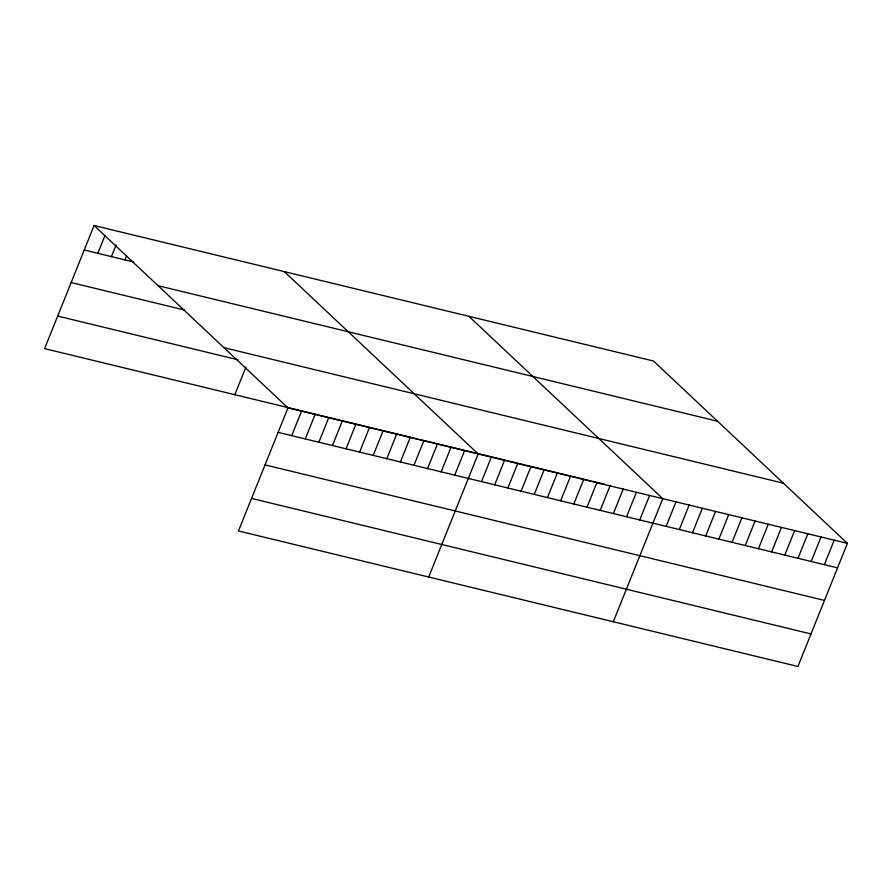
<?xml version="1.0" encoding="UTF-8"?>
<svg xmlns="http://www.w3.org/2000/svg" width="892" height="892" viewBox="0 0 892 892"><rect width="100%" height="100%" fill="white"/><g stroke="black" fill="none" stroke-linecap="round" stroke-linejoin="round"><path stroke-width="1.34" d="M94.084 225.531L287.949 407.867L238.465 530.963L797.916 666.469L847.4 543.373L653.535 361.037L94.084 225.531L44.6 348.627L325.803 416.731M97.83 253.306L105.078 235.265M111.411 256.595L116.071 244.999M125.003 259.895L126.552 256.026M234.808 394.699L245.958 366.98M291.695 435.642L301.541 411.156M305.276 438.942L315.121 414.445M318.868 442.231L328.713 417.735M332.448 445.521L342.294 421.035M346.04 448.81L355.886 424.324M359.621 452.099L369.466 427.614M373.213 455.388L383.058 430.903M386.805 458.678L396.639 434.192M400.385 461.978L410.231 437.481M413.977 465.267L423.812 440.782M427.558 468.556L437.403 444.071M441.15 471.846L450.995 447.36M454.73 475.135L464.576 450.65M428.684 577.035L478.168 453.939L284.292 271.603M481.502 481.624L491.347 457.139M494.692 484.813L504.538 460.328M507.882 488.013L517.728 463.528M521.062 491.202L530.907 466.717M534.252 494.402L544.098 469.906M547.443 497.591L557.288 473.106M560.633 500.791L570.467 476.295M573.812 503.98L583.658 479.495M587.003 507.18L596.848 482.683M600.193 510.369L610.039 485.884M613.373 513.569L623.218 489.072M626.563 516.758L636.409 492.272M639.754 519.947L649.599 495.461M613.295 621.757L662.778 498.661L468.913 316.325M666.123 526.336L675.969 501.85M679.314 529.536L689.159 505.05M692.493 532.725L702.338 508.239M705.683 535.925L715.529 511.439M718.874 539.114L728.719 514.628M732.064 542.314L741.899 517.828M745.244 545.503L755.089 521.017M758.434 548.703L768.28 524.206M771.625 551.892L781.47 527.406M784.804 555.092L794.649 530.595M797.994 558.28L807.84 533.795M811.185 561.481L821.03 536.984M824.364 564.669L834.21 540.184M84.238 250.016L133.644 261.98M158.062 285.696L717.514 421.214M71.159 282.563L184.789 310.082M223.97 347.69L783.421 483.208M57.679 316.08L238.008 359.766M327.119 417.055L366.679 426.644M368.006 426.956L391.744 432.709M393.06 433.021L418.114 439.098M419.43 439.41L432.62 442.61M433.936 442.934L498.55 458.577M499.877 458.901L524.931 464.966M526.247 465.29L564.491 474.555M565.807 474.867L576.355 477.421M577.67 477.744L590.861 480.944M592.177 481.256L604.051 484.133M287.949 407.867L847.4 543.373M278.103 432.352L837.555 567.87M265.024 464.899L824.476 600.405M251.544 498.416L810.995 633.933"/></g></svg>
